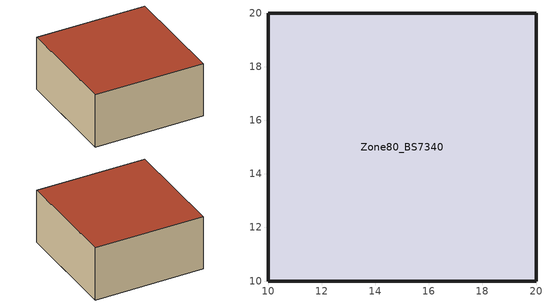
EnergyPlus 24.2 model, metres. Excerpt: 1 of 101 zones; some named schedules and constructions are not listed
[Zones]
Zone80_BS7340
 floor to Zone100_BS6980 (TBIM_PT_Slab_Raised_Floor_400_Rev): 20,20 20,10 10,10 10,20 z73.4
 wall outside (TBIM_Plant_Louvre_Screen_300): 20,10 20,20 10,20 10,10 20,10 z73.4:78.4
 roof outside (TBIM_Inverted_Flat_Roof_590): 10,20 10,10 20,10 20,20 z78.4
[SizingPeriod:DesignDay] Day of Month=21; Day Type=SummerDesignDay; Dry-Bulb Temp Range Modifier Type=DefaultMultipliers; Barometric Pressure {Pa}=100881; Wind Direction {Degrees; N=0, S=180}=70; Rain {Yes/No}=No; Snow on ground {Yes/No}=No; Daylight Savings Time Indicator {Yes/No}=No; Solar Model Indicator=ASHRAETau2017
Name | Month | Max Dry-Bulb Temp {C} | Daily Dry-Bulb Temp Range {C} | Humidity Condition Type | Wetbulb/Dewpoint at Max Dry-Bulb {C} | Wind Speed {m/s} | ASHRAE Clear Sky Beam Optical Depth (taub) | ASHRAE Clear Sky Diffuse Optical Depth (taud) | Enthalpy at Maximum Dry-Bulb {J/kg}
Bologna-Marconi.AP Ann Clg .4% Condns WB=>MDB | 7 | 31.9 | 11.6 | Wetbulb | 24.2 | 2.8 | 0.452 | 2.209
Bologna-Marconi.AP Ann Clg .4% Condns DP=>MDB | 7 | 28.2 | 11.5 | Dewpoint | 21.6 | 2.8 | 0.452 | 2.209
Bologna-Marconi.AP Ann Clg .4% Condns Enth=>MDB | 7 | 31.7 | 11.5 | Enthalpy |  | 2.8 | 0.452 | 2.209 | 72100
Bologna-Marconi.AP January .4% Condns DB=>MCWB | 1 | 14 | 6.6 | Wetbulb | 9.2 | 1.8 | 0.335 | 2.47
Bologna-Marconi.AP February .4% Condns DB=>MCWB | 2 | 16.9 | 8.5 | Wetbulb | 9.4 | 2 | 0.358 | 2.374
Bologna-Marconi.AP March .4% Condns DB=>MCWB | 3 | 23 | 10 | Wetbulb | 13.9 | 2.2 | 0.389 | 2.259
Bologna-Marconi.AP April .4% Condns DB=>MCWB | 4 | 26.3 | 10.2 | Wetbulb | 17.1 | 2.4 | 0.431 | 2.153
Bologna-Marconi.AP May .4% Condns DB=>MCWB | 5 | 30.9 | 10.3 | Wetbulb | 20.3 | 2.5 | 0.438 | 2.187
Bologna-Marconi.AP June .4% Condns DB=>MCWB | 6 | 35.1 | 11 | Wetbulb | 22 | 2.5 | 0.452 | 2.188
Bologna-Marconi.AP July .4% Condns DB=>MCWB | 7 | 36.9 | 11.5 | Wetbulb | 22 | 2.6 | 0.452 | 2.209
Bologna-Marconi.AP August .4% Condns DB=>MCWB | 8 | 37.4 | 11.5 | Wetbulb | 22.1 | 2.4 | 0.439 | 2.247
Bologna-Marconi.AP September .4% Condns DB=>MCWB | 9 | 32.2 | 10.4 | Wetbulb | 20.9 | 2.3 | 0.426 | 2.271
Bologna-Marconi.AP October .4% Condns DB=>MCWB | 10 | 27.2 | 8.2 | Wetbulb | 18.3 | 2 | 0.402 | 2.309
Bologna-Marconi.AP November .4% Condns DB=>MCWB | 11 | 20.1 | 6.4 | Wetbulb | 15.1 | 1.9 | 0.37 | 2.397
Bologna-Marconi.AP December .4% Condns DB=>MCWB | 12 | 15 | 6.3 | Wetbulb | 10.2 | 1.8 | 0.333 | 2.495
Bologna-Marconi.AP January .4% Condns WB=>MCDB | 1 | 12.6 | 6.6 | Wetbulb | 10.3 | 1.8 | 0.335 | 2.47
Bologna-Marconi.AP February .4% Condns WB=>MCDB | 2 | 15.1 | 8.5 | Wetbulb | 11.4 | 2 | 0.358 | 2.374
Bologna-Marconi.AP March .4% Condns WB=>MCDB | 3 | 20.7 | 10 | Wetbulb | 14.7 | 2.2 | 0.389 | 2.259
Bologna-Marconi.AP April .4% Condns WB=>MCDB | 4 | 24.8 | 10.2 | Wetbulb | 17.9 | 2.4 | 0.431 | 2.153
Bologna-Marconi.AP May .4% Condns WB=>MCDB | 5 | 28.3 | 10.3 | Wetbulb | 21.7 | 2.5 | 0.438 | 2.187
Bologna-Marconi.AP June .4% Condns WB=>MCDB | 6 | 31.9 | 11 | Wetbulb | 24.3 | 2.5 | 0.452 | 2.188
Bologna-Marconi.AP July .4% Condns WB=>MCDB | 7 | 33.2 | 11.5 | Wetbulb | 25.4 | 2.6 | 0.452 | 2.209
Bologna-Marconi.AP August .4% Condns WB=>MCDB | 8 | 33.1 | 11.5 | Wetbulb | 25.5 | 2.4 | 0.439 | 2.247
Bologna-Marconi.AP September .4% Condns WB=>MCDB | 9 | 28.8 | 10.4 | Wetbulb | 22.4 | 2.3 | 0.426 | 2.271
Bologna-Marconi.AP October .4% Condns WB=>MCDB | 10 | 23.6 | 8.2 | Wetbulb | 20.2 | 2 | 0.402 | 2.309
Bologna-Marconi.AP November .4% Condns WB=>MCDB | 11 | 18.3 | 6.4 | Wetbulb | 16.2 | 1.9 | 0.37 | 2.397
Bologna-Marconi.AP December .4% Condns WB=>MCDB | 12 | 13.8 | 6.3 | Wetbulb | 11.7 | 1.8 | 0.333 | 2.495
[HVACTemplate:Thermostat] cooling setpoint schedule=Cooling setpoint 26
Name | heating setpoint schedule
Setpoint_Zone99_BS6620..Zone99_BS6620 | Heating setpoint 18
Setpoint_Zone9_BS1940..Zone9_BS1940 | Heating setpoint 20
[Schedule:Year]
VntSch_Mon-Sat_8-21, VntSch_Mon-Sat_8-21_Week 1, 1, 1, 12, 31
[Schedule:Week:Daily]
VntSch_Mon-Sat_8-21_Week 1: VntSch_Mon-Sat_8-21_Sunday0, VntSch_Mon-Sat_8-21_Weekdays0, VntSch_Mon-Sat_8-21_Weekdays0, VntSch_Mon-Sat_8-21_Weekdays0, VntSch_Mon-Sat_8-21_Weekdays0, VntSch_Mon-Sat_8-21_Weekdays0, VntSch_Mon-Sat_8-21_Saturday0, VntSch_Mon-Sat_8-21_Off, VntSch_Mon-Sat_8-21_Off, VntSch_Mon-Sat_8-21_Off, VntSch_Mon-Sat_8-21_Off, VntSch_Mon-Sat_8-21_Off
ClnSch_Season_Mon-Sat_8-21_Week 1: ClnSch_Season_Mon-Sat_8-21_Sunday0, ClnSch_Season_Mon-Sat_8-21_Weekdays0, ClnSch_Season_Mon-Sat_8-21_Weekdays0, ClnSch_Season_Mon-Sat_8-21_Weekdays0, ClnSch_Season_Mon-Sat_8-21_Weekdays0, ClnSch_Season_Mon-Sat_8-21_Weekdays0, ClnSch_Season_Mon-Sat_8-21_Saturday0, ClnSch_Season_Mon-Sat_8-21_Off, ClnSch_Season_Mon-Sat_8-21_Off, ClnSch_Season_Mon-Sat_8-21_Off, ClnSch_Season_Mon-Sat_8-21_Off, ClnSch_Season_Mon-Sat_8-21_Off
ClnSch_Season_Mon-Sat_8-21_Week 2: ClnSch_Season_Mon-Sat_8-21_Off, ClnSch_Season_Mon-Sat_8-21_Off, ClnSch_Season_Mon-Sat_8-21_Off, ClnSch_Season_Mon-Sat_8-21_Off, ClnSch_Season_Mon-Sat_8-21_Off, ClnSch_Season_Mon-Sat_8-21_Off, ClnSch_Season_Mon-Sat_8-21_Off, ClnSch_Season_Mon-Sat_8-21_Off, ClnSch_Season_Mon-Sat_8-21_Off, ClnSch_Season_Mon-Sat_8-21_Off, ClnSch_Season_Mon-Sat_8-21_Off, ClnSch_Season_Mon-Sat_8-21_Off
HtnSch_Season_Mon-Sat_8-21_Week 1: HtnSch_Season_Mon-Sat_8-21_Off, HtnSch_Season_Mon-Sat_8-21_Off, HtnSch_Season_Mon-Sat_8-21_Off, HtnSch_Season_Mon-Sat_8-21_Off, HtnSch_Season_Mon-Sat_8-21_Off, HtnSch_Season_Mon-Sat_8-21_Off, HtnSch_Season_Mon-Sat_8-21_Off, HtnSch_Season_Mon-Sat_8-21_Off, HtnSch_Season_Mon-Sat_8-21_Off, HtnSch_Season_Mon-Sat_8-21_Off, HtnSch_Season_Mon-Sat_8-21_Off, HtnSch_Season_Mon-Sat_8-21_Off
HtnSch_Season_Mon-Sat_8-21_Week 2: HtnSch_Season_Mon-Sat_8-21_Sunday0, HtnSch_Season_Mon-Sat_8-21_Weekdays0, HtnSch_Season_Mon-Sat_8-21_Weekdays0, HtnSch_Season_Mon-Sat_8-21_Weekdays0, HtnSch_Season_Mon-Sat_8-21_Weekdays0, HtnSch_Season_Mon-Sat_8-21_Weekdays0, HtnSch_Season_Mon-Sat_8-21_Saturday0, HtnSch_Season_Mon-Sat_8-21_Off, HtnSch_Season_Mon-Sat_8-21_Off, HtnSch_Season_Mon-Sat_8-21_Off, HtnSch_Season_Mon-Sat_8-21_Off, HtnSch_Season_Mon-Sat_8-21_Off
HtnSch_Season_Mon-Sat_8-21_Week 3: HtnSch_Season_Mon-Sat_8-21_Sunday1, HtnSch_Season_Mon-Sat_8-21_Weekdays1, HtnSch_Season_Mon-Sat_8-21_Weekdays1, HtnSch_Season_Mon-Sat_8-21_Weekdays1, HtnSch_Season_Mon-Sat_8-21_Weekdays1, HtnSch_Season_Mon-Sat_8-21_Weekdays1, HtnSch_Season_Mon-Sat_8-21_Saturday1, HtnSch_Season_Mon-Sat_8-21_Off, HtnSch_Season_Mon-Sat_8-21_Off, HtnSch_Season_Mon-Sat_8-21_Off, HtnSch_Season_Mon-Sat_8-21_Off, HtnSch_Season_Mon-Sat_8-21_Off
[Schedule:Day:Interval]
VntSch_Mon-Sat_8-21_Off, No, 24:00, 0
VntSch_Mon-Sat_8-21_Weekdays0, No, 08:00, 0, 21:00, 1, 24:00, 0
VntSch_Mon-Sat_8-21_Saturday0, No, 08:00, 0, 21:00, 1, 24:00, 0
VntSch_Mon-Sat_8-21_Sunday0, No, 24:00, 0
EqpSch_Retail_Off, No, 24:00, 0
EqpSch_Retail_Weekdays0, No, 09:00, 0, 20:00, 0.7, 24:00, 0
EqpSch_Retail_Saturday0, No, 09:00, 0, 20:00, 0.9, 24:00, 0
EqpSch_Retail_Sunday0, No, 24:00, 0
ClnSch_Season_Mon-Sat_8-21_Off, No, 24:00, 0
ClnSch_Season_Mon-Sat_8-21_Weekdays0, No, 08:00, 0, 21:00, 1, 24:00, 0
ClnSch_Season_Mon-Sat_8-21_Saturday0, No, 08:00, 0, 21:00, 1, 24:00, 0
ClnSch_Season_Mon-Sat_8-21_Sunday0, No, 24:00, 0
OccSch_Retail_Off, No, 24:00, 0
OccSch_Retail_Weekdays0, No, 09:00, 0, 20:00, 0.7, 24:00, 0
OccSch_Retail_Saturday0, No, 09:00, 0, 20:00, 0.9, 24:00, 0
OccSch_Retail_Sunday0, No, 24:00, 0
LghSch_Retail_Off, No, 24:00, 0
LghSch_Retail_Weekdays0, No, 09:00, 0, 20:00, 0.7, 24:00, 0
LghSch_Retail_Saturday0, No, 09:00, 0, 20:00, 0.9, 24:00, 0
LghSch_Retail_Sunday0, No, 24:00, 0
OccSch_Circulation_Off, No, 24:00, 0
OccSch_Circulation_Weekdays0, No, 07:00, 0, 19:00, 0.1, 24:00, 0
OccSch_Circulation_Saturday0, No, 08:00, 0, 13:00, 0.05, 24:00, 0
OccSch_Circulation_Sunday0, No, 24:00, 0
HtnSch_Season_Mon-Sat_8-21_Off, No, 24:00, 0
HtnSch_Season_Mon-Sat_8-21_Weekdays0, No, 08:00, 0, 21:00, 1, 24:00, 0
HtnSch_Season_Mon-Sat_8-21_Saturday0, No, 08:00, 0, 21:00, 1, 24:00, 0
HtnSch_Season_Mon-Sat_8-21_Sunday0, No, 24:00, 0
HtnSch_Season_Mon-Sat_8-21_Weekdays1, No, 08:00, 0, 21:00, 1, 24:00, 0
HtnSch_Season_Mon-Sat_8-21_Saturday1, No, 08:00, 0, 21:00, 1, 24:00, 0
HtnSch_Season_Mon-Sat_8-21_Sunday1, No, 24:00, 0
[Schedule:Constant]
Name | schedule | value
 | Heating setpoint 20 | 20
 | Heating setpoint 18 | 18
 | Cooling setpoint 26 | 26
 | Cooling setpoint 27 | 27
